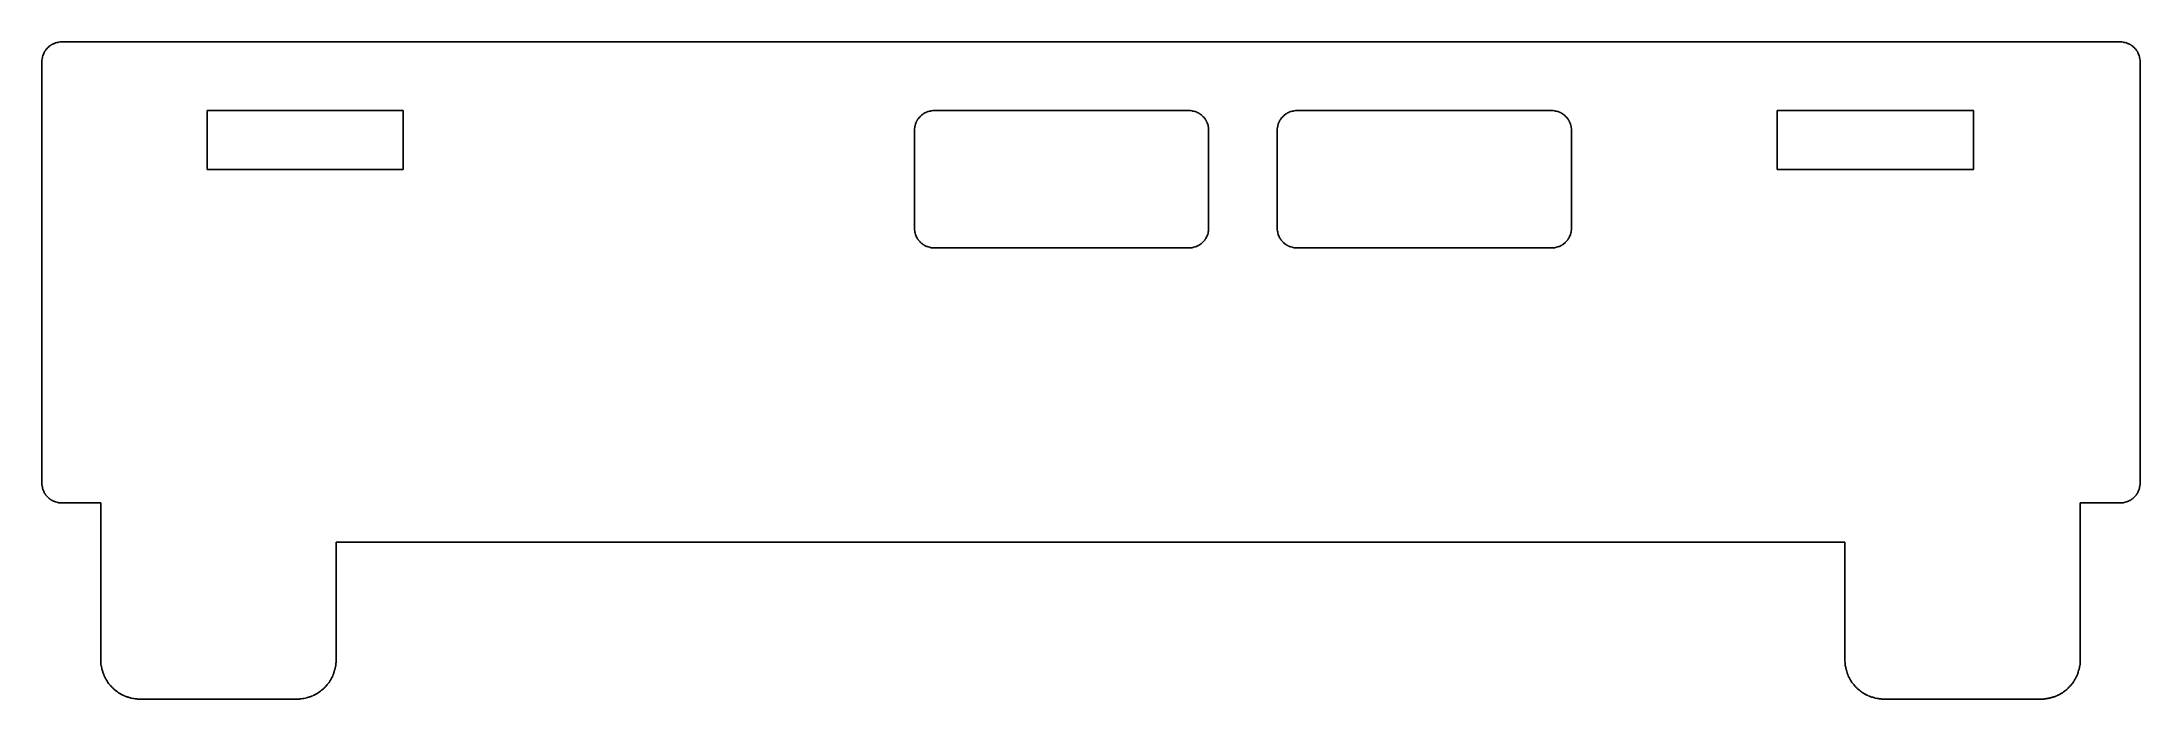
# Model space of a CAD drawing. Header units: metres. Extents: x -3 to 104, y 0 to 34.
import ezdxf

# ---------------------------------------------------------------- set-up
doc = ezdxf.new("R2010")
doc.units = ezdxf.units.M

msp = doc.modelspace()

# ---------------------------------------------------------------- linework, layer by layer
for p, q in [((-2.72, 33.19), (-2.75, 33.16)), ((-2.69, 33.22), (-2.72, 33.19)), ((-2.66, 33.25), (-2.69, 33.22)), ((-2.64, 33.27), (-2.66, 33.25)), ((-2.63, 33.28), (-2.64, 33.27)), ((-2.6, 33.3), (-2.63, 33.28)), ((-2.59, 33.31), (-2.6, 33.3)), ((-2.57, 33.32), (-2.59, 33.31)), ((-2.56, 33.33), (-2.57, 33.32)), ((-2.54, 33.34), (-2.56, 33.33)), ((-2.53, 33.35), (-2.54, 33.34)), ((-2.51, 33.36), (-2.53, 33.35)), ((-2.5, 33.37), (-2.51, 33.36)), ((-2.48, 33.38), (-2.5, 33.37)), ((-2.47, 33.38), (-2.48, 33.38)), ((-2.42, 33.41), (-2.47, 33.38)), ((-2.41, 33.41), (-2.42, 33.41)), ((-2.39, 33.42), (-2.41, 33.41)), ((-2.38, 33.43), (-2.39, 33.42)), ((-2.36, 33.43), (-2.38, 33.43)), ((-2.31, 33.45), (-2.36, 33.43)), ((-2.24, 33.47), (-2.31, 33.45)), ((-2.22, 33.47), (-2.24, 33.47)), ((-2.21, 33.48), (-2.22, 33.47)), ((-2.19, 33.48), (-2.21, 33.48)), ((-2.17, 33.48), (-2.19, 33.48)), ((-2.16, 33.49), (-2.17, 33.48)), ((-2.14, 33.49), (-2.16, 33.49)), ((-2.07, 33.5), (-2.14, 33.49)), ((-2.05, 33.5), (-2.07, 33.5)), ((-2.04, 33.5), (-2.05, 33.5)), ((-2.02, 33.5), (-2.04, 33.5)), ((103.02, 33.5), (-2.02, 33.5)), ((103.03, 33.5), (103.02, 33.5)), ((103.05, 33.5), (103.03, 33.5)), ((103.07, 33.5), (103.05, 33.5)), ((103.14, 33.49), (103.07, 33.5)), ((103.16, 33.49), (103.14, 33.49)), ((103.17, 33.48), (103.16, 33.49)), ((103.19, 33.48), (103.17, 33.48)), ((103.21, 33.48), (103.19, 33.48)), ((103.22, 33.47), (103.21, 33.48)), ((103.24, 33.47), (103.22, 33.47)), ((103.31, 33.45), (103.24, 33.47)), ((103.36, 33.43), (103.31, 33.45)), ((103.38, 33.43), (103.36, 33.43)), ((103.39, 33.42), (103.38, 33.43)), ((103.41, 33.41), (103.39, 33.42)), ((103.42, 33.41), (103.41, 33.41)), ((103.47, 33.38), (103.42, 33.41)), ((103.48, 33.38), (103.47, 33.38)), ((103.5, 33.37), (103.48, 33.38)), ((103.52, 33.36), (103.5, 33.37)), ((103.53, 33.35), (103.52, 33.36)), ((103.55, 33.34), (103.53, 33.35)), ((103.56, 33.33), (103.55, 33.34)), ((103.57, 33.32), (103.56, 33.33)), ((103.59, 33.31), (103.57, 33.32)), ((103.6, 33.3), (103.59, 33.31)), ((103.63, 33.28), (103.6, 33.3)), ((103.64, 33.27), (103.63, 33.28)), ((103.66, 33.25), (103.64, 33.27)), ((103.69, 33.22), (103.66, 33.25)), ((103.72, 33.19), (103.69, 33.22)), ((103.75, 33.16), (103.72, 33.19)), ((-2.99, 32.64), (-3, 32.57)), ((-3, 32.57), (-3, 32.55)), ((-3, 32.55), (-3, 32.54)), ((-3, 32.54), (-3, 32.52)), ((-3, 32.52), (-3, 10.98)), ((-2.98, 32.67), (-2.99, 32.66)), ((-2.99, 32.66), (-2.99, 32.64)), ((-2.97, 32.72), (-2.98, 32.71)), ((-2.98, 32.71), (-2.98, 32.69)), ((-2.98, 32.69), (-2.98, 32.67)), ((-2.95, 32.81), (-2.97, 32.74)), ((-2.97, 32.74), (-2.97, 32.72)), ((-2.93, 32.86), (-2.95, 32.81)), ((-2.92, 32.89), (-2.93, 32.88)), ((-2.93, 32.88), (-2.93, 32.86)), ((-2.91, 32.91), (-2.92, 32.89)), ((-2.88, 32.97), (-2.91, 32.92)), ((-2.91, 32.92), (-2.91, 32.91)), ((-2.87, 33), (-2.88, 32.98)), ((-2.88, 32.98), (-2.88, 32.97)), ((-2.86, 33.01), (-2.87, 33)), ((-2.85, 33.03), (-2.86, 33.01)), ((-2.84, 33.04), (-2.85, 33.03)), ((-2.83, 33.06), (-2.84, 33.04)), ((-2.82, 33.07), (-2.83, 33.06)), ((-2.81, 33.09), (-2.82, 33.07)), ((-2.8, 33.1), (-2.81, 33.09)), ((-2.78, 33.13), (-2.8, 33.1)), ((-2.77, 33.14), (-2.78, 33.13)), ((-2.75, 33.16), (-2.77, 33.14)), ((103.77, 33.14), (103.75, 33.16)), ((103.78, 33.13), (103.77, 33.14)), ((103.8, 33.1), (103.78, 33.13)), ((103.81, 33.09), (103.8, 33.1)), ((103.82, 33.07), (103.81, 33.09)), ((103.83, 33.06), (103.82, 33.07)), ((103.84, 33.04), (103.83, 33.06)), ((103.85, 33.03), (103.84, 33.04)), ((103.86, 33.01), (103.85, 33.03)), ((103.87, 33), (103.86, 33.01)), ((103.88, 32.98), (103.87, 33)), ((103.88, 32.97), (103.88, 32.98)), ((103.91, 32.92), (103.88, 32.97)), ((103.91, 32.91), (103.91, 32.92)), ((103.92, 32.89), (103.91, 32.91)), ((103.93, 32.88), (103.92, 32.89)), ((103.93, 32.86), (103.93, 32.88)), ((103.95, 32.81), (103.93, 32.86)), ((103.97, 32.74), (103.95, 32.81)), ((103.97, 32.72), (103.97, 32.74)), ((103.98, 32.71), (103.97, 32.72)), ((103.98, 32.69), (103.98, 32.71)), ((103.98, 32.67), (103.98, 32.69)), ((103.99, 32.66), (103.98, 32.67)), ((103.99, 32.64), (103.99, 32.66)), ((104, 32.57), (103.99, 32.64)), ((104, 32.55), (104, 32.57)), ((104, 32.54), (104, 32.55)), ((104, 32.52), (104, 32.54)), ((104, 10.98), (104, 32.52)), ((5.42, 27), (5.42, 30)), ((5.42, 30), (15.42, 30)), ((15.42, 30), (15.42, 27)), ((42.19, 29.95), (42.26, 29.97)), ((42.26, 29.97), (42.28, 29.97)), ((42.28, 29.97), (42.29, 29.98)), ((42.29, 29.98), (42.31, 29.98)), ((42.31, 29.98), (42.33, 29.98)), ((42.33, 29.98), (42.34, 29.99)), ((42.34, 29.99), (42.36, 29.99)), ((42.36, 29.99), (42.43, 30)), ((42.43, 30), (42.45, 30)), ((42.45, 30), (42.46, 30)), ((42.46, 30), (42.48, 30)), ((42.48, 30), (55.52, 30)), ((55.52, 30), (55.54, 30)), ((55.54, 30), (55.55, 30)), ((55.55, 30), (55.57, 30)), ((55.57, 30), (55.64, 29.99)), ((55.64, 29.99), (55.66, 29.99)), ((55.66, 29.99), (55.67, 29.98)), ((55.67, 29.98), (55.69, 29.98)), ((55.69, 29.98), (55.71, 29.98)), ((55.71, 29.98), (55.72, 29.97)), ((55.72, 29.97), (55.74, 29.97)), ((55.74, 29.97), (55.81, 29.95)), ((60.69, 29.95), (60.76, 29.97)), ((60.76, 29.97), (60.78, 29.97)), ((60.78, 29.97), (60.79, 29.98)), ((60.79, 29.98), (60.81, 29.98)), ((60.81, 29.98), (60.83, 29.98)), ((60.83, 29.98), (60.84, 29.99)), ((60.84, 29.99), (60.86, 29.99)), ((60.86, 29.99), (60.93, 30)), ((60.93, 30), (60.95, 30)), ((60.95, 30), (60.96, 30)), ((60.96, 30), (60.98, 30)), ((60.98, 30), (74.02, 30)), ((74.02, 30), (74.04, 30)), ((74.04, 30), (74.05, 30)), ((74.05, 30), (74.07, 30)), ((74.07, 30), (74.14, 29.99)), ((74.14, 29.99), (74.16, 29.99)), ((74.16, 29.99), (74.17, 29.98)), ((74.17, 29.98), (74.19, 29.98)), ((74.19, 29.98), (74.21, 29.98)), ((74.21, 29.98), (74.22, 29.97)), ((74.22, 29.97), (74.24, 29.97)), ((74.24, 29.97), (74.31, 29.95)), ((85.5, 27), (85.5, 30)), ((85.5, 30), (95.5, 30)), ((95.5, 30), (95.5, 27)), ((41.5, 29.07), (41.51, 29.14)), ((41.5, 29.05), (41.5, 29.07)), ((41.5, 29.04), (41.5, 29.05)), ((41.5, 29.02), (41.5, 29.04)), ((41.5, 23.98), (41.5, 29.02)), ((41.51, 29.16), (41.52, 29.17)), ((41.51, 29.14), (41.51, 29.16)), ((41.52, 29.21), (41.53, 29.22)), ((41.52, 29.19), (41.52, 29.21)), ((41.52, 29.17), (41.52, 29.19)), ((41.53, 29.24), (41.55, 29.31)), ((41.53, 29.22), (41.53, 29.24)), ((41.55, 29.31), (41.57, 29.36)), ((41.57, 29.38), (41.58, 29.39)), ((41.57, 29.36), (41.57, 29.38)), ((41.58, 29.39), (41.59, 29.41)), ((41.59, 29.42), (41.62, 29.47)), ((41.59, 29.41), (41.59, 29.42)), ((41.62, 29.48), (41.63, 29.5)), ((41.62, 29.47), (41.62, 29.48)), ((41.63, 29.5), (41.64, 29.51)), ((41.64, 29.51), (41.65, 29.53)), ((41.65, 29.53), (41.66, 29.54)), ((41.66, 29.54), (41.67, 29.56)), ((41.67, 29.56), (41.68, 29.57)), ((41.68, 29.57), (41.69, 29.59)), ((41.69, 29.59), (41.7, 29.6)), ((41.7, 29.6), (41.72, 29.63)), ((41.72, 29.63), (41.73, 29.64)), ((41.73, 29.64), (41.75, 29.66)), ((41.75, 29.66), (41.78, 29.69)), ((41.78, 29.69), (41.81, 29.72)), ((41.81, 29.72), (41.84, 29.75)), ((41.84, 29.75), (41.86, 29.77)), ((41.86, 29.77), (41.87, 29.78)), ((41.87, 29.78), (41.9, 29.8)), ((41.9, 29.8), (41.91, 29.81)), ((41.91, 29.81), (41.93, 29.82)), ((41.93, 29.82), (41.94, 29.83)), ((41.94, 29.83), (41.96, 29.84)), ((41.96, 29.84), (41.97, 29.85)), ((41.97, 29.85), (41.99, 29.86)), ((41.99, 29.86), (42, 29.87)), ((42, 29.87), (42.02, 29.88)), ((42.02, 29.88), (42.03, 29.88)), ((42.03, 29.88), (42.08, 29.91)), ((42.08, 29.91), (42.09, 29.91)), ((42.09, 29.91), (42.11, 29.92)), ((42.11, 29.92), (42.12, 29.93)), ((42.12, 29.93), (42.14, 29.93)), ((42.14, 29.93), (42.19, 29.95)), ((55.81, 29.95), (55.86, 29.93)), ((55.86, 29.93), (55.88, 29.93)), ((55.88, 29.93), (55.89, 29.92)), ((55.89, 29.92), (55.91, 29.91)), ((55.91, 29.91), (55.92, 29.91)), ((55.92, 29.91), (55.97, 29.88)), ((55.97, 29.88), (55.98, 29.88)), ((55.98, 29.88), (56, 29.87)), ((56, 29.87), (56.01, 29.86)), ((56.01, 29.86), (56.03, 29.85)), ((56.03, 29.85), (56.04, 29.84)), ((56.04, 29.84), (56.06, 29.83)), ((56.06, 29.83), (56.07, 29.82)), ((56.07, 29.82), (56.09, 29.81)), ((56.09, 29.81), (56.1, 29.8)), ((56.1, 29.8), (56.13, 29.78)), ((56.13, 29.78), (56.14, 29.77)), ((56.14, 29.77), (56.16, 29.75)), ((56.16, 29.75), (56.19, 29.72)), ((56.19, 29.72), (56.22, 29.69)), ((56.22, 29.69), (56.25, 29.66)), ((56.25, 29.66), (56.27, 29.64)), ((56.27, 29.64), (56.28, 29.63)), ((56.28, 29.63), (56.3, 29.6)), ((56.3, 29.6), (56.31, 29.59)), ((56.31, 29.59), (56.32, 29.57)), ((56.32, 29.57), (56.33, 29.56)), ((56.33, 29.56), (56.34, 29.54)), ((56.34, 29.54), (56.35, 29.53)), ((56.35, 29.53), (56.36, 29.51)), ((56.36, 29.51), (56.37, 29.5)), ((56.37, 29.5), (56.38, 29.48)), ((56.38, 29.48), (56.38, 29.47)), ((56.38, 29.47), (56.41, 29.42)), ((56.41, 29.42), (56.41, 29.41)), ((56.41, 29.41), (56.42, 29.39)), ((56.42, 29.39), (56.43, 29.38)), ((56.43, 29.38), (56.43, 29.36)), ((56.43, 29.36), (56.45, 29.31)), ((56.45, 29.31), (56.47, 29.24)), ((56.47, 29.24), (56.47, 29.22)), ((56.47, 29.22), (56.48, 29.21)), ((56.48, 29.21), (56.48, 29.19)), ((56.48, 29.19), (56.48, 29.17)), ((56.48, 29.17), (56.49, 29.16)), ((56.49, 29.16), (56.49, 29.14)), ((56.49, 29.14), (56.5, 29.07)), ((56.5, 29.07), (56.5, 29.05)), ((56.5, 29.05), (56.5, 29.04)), ((56.5, 29.04), (56.5, 29.02)), ((56.5, 29.02), (56.5, 23.98)), ((60, 29.07), (60.01, 29.14)), ((60, 29.05), (60, 29.07)), ((60, 29.04), (60, 29.05)), ((60, 29.02), (60, 29.04)), ((60, 23.98), (60, 29.02)), ((60.01, 29.16), (60.02, 29.17)), ((60.01, 29.14), (60.01, 29.16)), ((60.02, 29.21), (60.03, 29.22)), ((60.02, 29.19), (60.02, 29.21)), ((60.02, 29.17), (60.02, 29.19)), ((60.03, 29.24), (60.05, 29.31)), ((60.03, 29.22), (60.03, 29.24)), ((60.05, 29.31), (60.07, 29.36)), ((60.07, 29.38), (60.08, 29.39)), ((60.07, 29.36), (60.07, 29.38)), ((60.08, 29.39), (60.09, 29.41)), ((60.09, 29.42), (60.12, 29.47)), ((60.09, 29.41), (60.09, 29.42)), ((60.12, 29.48), (60.13, 29.5)), ((60.12, 29.47), (60.12, 29.48)), ((60.13, 29.5), (60.14, 29.51)), ((60.14, 29.51), (60.15, 29.53)), ((60.15, 29.53), (60.16, 29.54)), ((60.16, 29.54), (60.17, 29.56)), ((60.17, 29.56), (60.18, 29.57)), ((60.18, 29.57), (60.19, 29.59)), ((60.19, 29.59), (60.2, 29.6)), ((60.2, 29.6), (60.22, 29.63)), ((60.22, 29.63), (60.23, 29.64)), ((60.23, 29.64), (60.25, 29.66)), ((60.25, 29.66), (60.28, 29.69)), ((60.28, 29.69), (60.31, 29.72)), ((60.31, 29.72), (60.34, 29.75)), ((60.34, 29.75), (60.36, 29.77)), ((60.36, 29.77), (60.37, 29.78)), ((60.37, 29.78), (60.4, 29.8)), ((60.4, 29.8), (60.41, 29.81)), ((60.41, 29.81), (60.43, 29.82)), ((60.43, 29.82), (60.44, 29.83)), ((60.44, 29.83), (60.46, 29.84)), ((60.46, 29.84), (60.47, 29.85)), ((60.47, 29.85), (60.49, 29.86)), ((60.49, 29.86), (60.5, 29.87)), ((60.5, 29.87), (60.52, 29.88)), ((60.52, 29.88), (60.53, 29.88)), ((60.53, 29.88), (60.58, 29.91)), ((60.58, 29.91), (60.59, 29.91)), ((60.59, 29.91), (60.61, 29.92)), ((60.61, 29.92), (60.62, 29.93)), ((60.62, 29.93), (60.64, 29.93)), ((60.64, 29.93), (60.69, 29.95)), ((74.31, 29.95), (74.36, 29.93)), ((74.36, 29.93), (74.38, 29.93)), ((74.38, 29.93), (74.39, 29.92)), ((74.39, 29.92), (74.41, 29.91)), ((74.41, 29.91), (74.42, 29.91)), ((74.42, 29.91), (74.47, 29.88)), ((74.47, 29.88), (74.48, 29.88)), ((74.48, 29.88), (74.5, 29.87)), ((74.5, 29.87), (74.51, 29.86)), ((74.51, 29.86), (74.53, 29.85)), ((74.53, 29.85), (74.54, 29.84)), ((74.54, 29.84), (74.56, 29.83)), ((74.56, 29.83), (74.57, 29.82)), ((74.57, 29.82), (74.59, 29.81)), ((74.59, 29.81), (74.6, 29.8)), ((74.6, 29.8), (74.63, 29.78)), ((74.63, 29.78), (74.64, 29.77)), ((74.64, 29.77), (74.66, 29.75)), ((74.66, 29.75), (74.69, 29.72)), ((74.69, 29.72), (74.72, 29.69)), ((74.72, 29.69), (74.75, 29.66)), ((74.75, 29.66), (74.77, 29.64)), ((74.77, 29.64), (74.78, 29.63)), ((74.78, 29.63), (74.8, 29.6)), ((74.8, 29.6), (74.81, 29.59)), ((74.81, 29.59), (74.82, 29.57)), ((74.82, 29.57), (74.83, 29.56)), ((74.83, 29.56), (74.84, 29.54)), ((74.84, 29.54), (74.85, 29.53)), ((74.85, 29.53), (74.86, 29.51)), ((74.86, 29.51), (74.87, 29.5)), ((74.87, 29.5), (74.88, 29.48)), ((74.88, 29.48), (74.88, 29.47)), ((74.88, 29.47), (74.91, 29.42)), ((74.91, 29.42), (74.91, 29.41)), ((74.91, 29.41), (74.92, 29.39)), ((74.92, 29.39), (74.93, 29.38)), ((74.93, 29.38), (74.93, 29.36)), ((74.93, 29.36), (74.95, 29.31)), ((74.95, 29.31), (74.97, 29.24)), ((74.97, 29.24), (74.97, 29.22)), ((74.97, 29.22), (74.98, 29.21)), ((74.98, 29.21), (74.98, 29.19)), ((74.98, 29.19), (74.98, 29.17)), ((74.98, 29.17), (74.99, 29.16)), ((74.99, 29.16), (74.99, 29.14)), ((74.99, 29.14), (75, 29.07)), ((75, 29.07), (75, 29.05)), ((75, 29.05), (75, 29.04)), ((75, 29.04), (75, 29.02)), ((75, 29.02), (75, 23.98)), ((15.42, 27), (5.42, 27)), ((95.5, 27), (85.5, 27)), ((41.5, 23.96), (41.5, 23.98)), ((41.5, 23.95), (41.5, 23.96)), ((41.5, 23.93), (41.5, 23.95)), ((41.51, 23.86), (41.5, 23.93)), ((41.51, 23.84), (41.51, 23.86)), ((41.52, 23.83), (41.51, 23.84)), ((41.52, 23.81), (41.52, 23.83)), ((41.52, 23.79), (41.52, 23.81)), ((41.53, 23.78), (41.52, 23.79)), ((41.53, 23.76), (41.53, 23.78)), ((41.55, 23.69), (41.53, 23.76)), ((41.57, 23.64), (41.55, 23.69)), ((41.57, 23.62), (41.57, 23.64)), ((41.58, 23.61), (41.57, 23.62)), ((41.59, 23.59), (41.58, 23.61)), ((41.59, 23.58), (41.59, 23.59)), ((41.62, 23.53), (41.59, 23.58)), ((56.41, 23.58), (56.38, 23.53)), ((56.42, 23.61), (56.41, 23.59)), ((56.41, 23.59), (56.41, 23.58)), ((56.43, 23.62), (56.42, 23.61)), ((56.45, 23.69), (56.43, 23.64)), ((56.43, 23.64), (56.43, 23.62)), ((56.47, 23.76), (56.45, 23.69)), ((56.48, 23.79), (56.47, 23.78)), ((56.47, 23.78), (56.47, 23.76)), ((56.49, 23.84), (56.48, 23.83)), ((56.48, 23.83), (56.48, 23.81)), ((56.48, 23.81), (56.48, 23.79)), ((56.5, 23.93), (56.49, 23.86)), ((56.49, 23.86), (56.49, 23.84)), ((56.5, 23.98), (56.5, 23.96)), ((56.5, 23.96), (56.5, 23.95)), ((56.5, 23.95), (56.5, 23.93)), ((60, 23.96), (60, 23.98)), ((60, 23.95), (60, 23.96)), ((60, 23.93), (60, 23.95)), ((60.01, 23.86), (60, 23.93)), ((60.01, 23.84), (60.01, 23.86)), ((60.02, 23.83), (60.01, 23.84)), ((60.02, 23.81), (60.02, 23.83)), ((60.02, 23.79), (60.02, 23.81)), ((60.03, 23.78), (60.02, 23.79)), ((60.03, 23.76), (60.03, 23.78)), ((60.05, 23.69), (60.03, 23.76)), ((60.07, 23.64), (60.05, 23.69)), ((60.07, 23.62), (60.07, 23.64)), ((60.08, 23.61), (60.07, 23.62)), ((60.09, 23.59), (60.08, 23.61)), ((60.09, 23.58), (60.09, 23.59)), ((60.12, 23.53), (60.09, 23.58)), ((74.91, 23.58), (74.88, 23.53)), ((74.92, 23.61), (74.91, 23.59)), ((74.91, 23.59), (74.91, 23.58)), ((74.93, 23.62), (74.92, 23.61)), ((74.95, 23.69), (74.93, 23.64)), ((74.93, 23.64), (74.93, 23.62)), ((74.97, 23.76), (74.95, 23.69)), ((74.98, 23.79), (74.97, 23.78)), ((74.97, 23.78), (74.97, 23.76)), ((74.99, 23.84), (74.98, 23.83)), ((74.98, 23.83), (74.98, 23.81)), ((74.98, 23.81), (74.98, 23.79)), ((75, 23.93), (74.99, 23.86)), ((74.99, 23.86), (74.99, 23.84)), ((75, 23.98), (75, 23.96)), ((75, 23.96), (75, 23.95)), ((75, 23.95), (75, 23.93)), ((41.62, 23.52), (41.62, 23.53)), ((41.63, 23.5), (41.62, 23.52)), ((41.64, 23.49), (41.63, 23.5)), ((41.65, 23.47), (41.64, 23.49)), ((41.66, 23.46), (41.65, 23.47)), ((41.67, 23.44), (41.66, 23.46)), ((41.68, 23.43), (41.67, 23.44)), ((41.69, 23.41), (41.68, 23.43)), ((41.7, 23.4), (41.69, 23.41)), ((41.72, 23.37), (41.7, 23.4)), ((41.73, 23.36), (41.72, 23.37)), ((41.75, 23.34), (41.73, 23.36)), ((41.78, 23.31), (41.75, 23.34)), ((41.81, 23.28), (41.78, 23.31)), ((41.84, 23.25), (41.81, 23.28)), ((41.86, 23.23), (41.84, 23.25)), ((41.87, 23.22), (41.86, 23.23)), ((41.9, 23.2), (41.87, 23.22)), ((41.91, 23.19), (41.9, 23.2)), ((41.93, 23.18), (41.91, 23.19)), ((41.94, 23.17), (41.93, 23.18)), ((41.96, 23.16), (41.94, 23.17)), ((41.97, 23.15), (41.96, 23.16)), ((41.99, 23.14), (41.97, 23.15)), ((42, 23.13), (41.99, 23.14)), ((42.02, 23.12), (42, 23.13)), ((42.03, 23.12), (42.02, 23.12)), ((42.08, 23.09), (42.03, 23.12)), ((42.09, 23.09), (42.08, 23.09)), ((42.11, 23.08), (42.09, 23.09)), ((42.12, 23.07), (42.11, 23.08)), ((42.14, 23.07), (42.12, 23.07)), ((42.19, 23.05), (42.14, 23.07)), ((42.26, 23.03), (42.19, 23.05)), ((42.28, 23.03), (42.26, 23.03)), ((42.29, 23.02), (42.28, 23.03)), ((42.31, 23.02), (42.29, 23.02)), ((42.33, 23.02), (42.31, 23.02)), ((42.34, 23.01), (42.33, 23.02)), ((42.36, 23.01), (42.34, 23.01)), ((42.43, 23), (42.36, 23.01)), ((42.45, 23), (42.43, 23)), ((42.46, 23), (42.45, 23)), ((42.48, 23), (42.46, 23)), ((55.52, 23), (42.48, 23)), ((55.54, 23), (55.52, 23)), ((55.55, 23), (55.54, 23)), ((55.57, 23), (55.55, 23)), ((55.64, 23.01), (55.57, 23)), ((55.66, 23.01), (55.64, 23.01)), ((55.67, 23.02), (55.66, 23.01)), ((55.69, 23.02), (55.67, 23.02)), ((55.71, 23.02), (55.69, 23.02)), ((55.72, 23.03), (55.71, 23.02)), ((55.74, 23.03), (55.72, 23.03)), ((55.81, 23.05), (55.74, 23.03)), ((55.86, 23.07), (55.81, 23.05)), ((55.88, 23.07), (55.86, 23.07)), ((55.89, 23.08), (55.88, 23.07)), ((55.91, 23.09), (55.89, 23.08)), ((55.92, 23.09), (55.91, 23.09)), ((55.97, 23.12), (55.92, 23.09)), ((55.98, 23.12), (55.97, 23.12)), ((56, 23.13), (55.98, 23.12)), ((56.01, 23.14), (56, 23.13)), ((56.03, 23.15), (56.01, 23.14)), ((56.04, 23.16), (56.03, 23.15)), ((56.06, 23.17), (56.04, 23.16)), ((56.07, 23.18), (56.06, 23.17)), ((56.09, 23.19), (56.07, 23.18)), ((56.1, 23.2), (56.09, 23.19)), ((56.13, 23.22), (56.1, 23.2)), ((56.14, 23.23), (56.13, 23.22)), ((56.16, 23.25), (56.14, 23.23)), ((56.19, 23.28), (56.16, 23.25)), ((56.22, 23.31), (56.19, 23.28)), ((56.25, 23.34), (56.22, 23.31)), ((56.27, 23.36), (56.25, 23.34)), ((56.28, 23.37), (56.27, 23.36)), ((56.3, 23.4), (56.28, 23.37)), ((56.31, 23.41), (56.3, 23.4)), ((56.32, 23.43), (56.31, 23.41)), ((56.33, 23.44), (56.32, 23.43)), ((56.34, 23.46), (56.33, 23.44)), ((56.35, 23.47), (56.34, 23.46)), ((56.36, 23.49), (56.35, 23.47)), ((56.37, 23.5), (56.36, 23.49)), ((56.38, 23.52), (56.37, 23.5)), ((56.38, 23.53), (56.38, 23.52)), ((60.12, 23.52), (60.12, 23.53)), ((60.13, 23.5), (60.12, 23.52)), ((60.14, 23.49), (60.13, 23.5)), ((60.15, 23.47), (60.14, 23.49)), ((60.16, 23.46), (60.15, 23.47)), ((60.17, 23.44), (60.16, 23.46)), ((60.18, 23.43), (60.17, 23.44)), ((60.19, 23.41), (60.18, 23.43)), ((60.2, 23.4), (60.19, 23.41)), ((60.22, 23.37), (60.2, 23.4)), ((60.23, 23.36), (60.22, 23.37)), ((60.25, 23.34), (60.23, 23.36)), ((60.28, 23.31), (60.25, 23.34)), ((60.31, 23.28), (60.28, 23.31)), ((60.34, 23.25), (60.31, 23.28)), ((60.36, 23.23), (60.34, 23.25)), ((60.37, 23.22), (60.36, 23.23)), ((60.4, 23.2), (60.37, 23.22)), ((60.41, 23.19), (60.4, 23.2)), ((60.43, 23.18), (60.41, 23.19)), ((60.44, 23.17), (60.43, 23.18)), ((60.46, 23.16), (60.44, 23.17)), ((60.47, 23.15), (60.46, 23.16)), ((60.49, 23.14), (60.47, 23.15)), ((60.5, 23.13), (60.49, 23.14)), ((60.52, 23.12), (60.5, 23.13)), ((60.53, 23.12), (60.52, 23.12)), ((60.58, 23.09), (60.53, 23.12)), ((60.59, 23.09), (60.58, 23.09)), ((60.61, 23.08), (60.59, 23.09)), ((60.62, 23.07), (60.61, 23.08)), ((60.64, 23.07), (60.62, 23.07)), ((60.69, 23.05), (60.64, 23.07)), ((60.76, 23.03), (60.69, 23.05)), ((60.78, 23.03), (60.76, 23.03)), ((60.79, 23.02), (60.78, 23.03)), ((60.81, 23.02), (60.79, 23.02)), ((60.83, 23.02), (60.81, 23.02)), ((60.84, 23.01), (60.83, 23.02)), ((60.86, 23.01), (60.84, 23.01)), ((60.93, 23), (60.86, 23.01)), ((60.95, 23), (60.93, 23)), ((60.96, 23), (60.95, 23)), ((60.98, 23), (60.96, 23)), ((74.02, 23), (60.98, 23)), ((74.04, 23), (74.02, 23)), ((74.05, 23), (74.04, 23)), ((74.07, 23), (74.05, 23)), ((74.14, 23.01), (74.07, 23)), ((74.16, 23.01), (74.14, 23.01)), ((74.17, 23.02), (74.16, 23.01)), ((74.19, 23.02), (74.17, 23.02)), ((74.21, 23.02), (74.19, 23.02)), ((74.22, 23.03), (74.21, 23.02)), ((74.24, 23.03), (74.22, 23.03)), ((74.31, 23.05), (74.24, 23.03)), ((74.36, 23.07), (74.31, 23.05)), ((74.38, 23.07), (74.36, 23.07)), ((74.39, 23.08), (74.38, 23.07)), ((74.41, 23.09), (74.39, 23.08)), ((74.42, 23.09), (74.41, 23.09)), ((74.47, 23.12), (74.42, 23.09)), ((74.48, 23.12), (74.47, 23.12)), ((74.5, 23.13), (74.48, 23.12)), ((74.51, 23.14), (74.5, 23.13)), ((74.53, 23.15), (74.51, 23.14)), ((74.54, 23.16), (74.53, 23.15)), ((74.56, 23.17), (74.54, 23.16)), ((74.57, 23.18), (74.56, 23.17)), ((74.59, 23.19), (74.57, 23.18)), ((74.6, 23.2), (74.59, 23.19)), ((74.63, 23.22), (74.6, 23.2)), ((74.64, 23.23), (74.63, 23.22)), ((74.66, 23.25), (74.64, 23.23)), ((74.69, 23.28), (74.66, 23.25)), ((74.72, 23.31), (74.69, 23.28)), ((74.75, 23.34), (74.72, 23.31)), ((74.77, 23.36), (74.75, 23.34)), ((74.78, 23.37), (74.77, 23.36)), ((74.8, 23.4), (74.78, 23.37)), ((74.81, 23.41), (74.8, 23.4)), ((74.82, 23.43), (74.81, 23.41)), ((74.83, 23.44), (74.82, 23.43)), ((74.84, 23.46), (74.83, 23.44)), ((74.85, 23.47), (74.84, 23.46)), ((74.86, 23.49), (74.85, 23.47)), ((74.87, 23.5), (74.86, 23.49)), ((74.88, 23.52), (74.87, 23.5)), ((74.88, 23.53), (74.88, 23.52)), ((-3, 10.98), (-3, 10.96)), ((-3, 10.96), (-3, 10.95)), ((-3, 10.95), (-3, 10.93)), ((-3, 10.93), (-2.99, 10.86)), ((-2.99, 10.86), (-2.99, 10.84)), ((-2.99, 10.84), (-2.98, 10.83)), ((-2.98, 10.83), (-2.98, 10.81)), ((-2.98, 10.81), (-2.98, 10.79)), ((-2.98, 10.79), (-2.97, 10.78)), ((-2.97, 10.78), (-2.97, 10.76)), ((-2.97, 10.76), (-2.95, 10.69)), ((103.95, 10.69), (103.97, 10.76)), ((103.97, 10.78), (103.98, 10.79)), ((103.97, 10.76), (103.97, 10.78)), ((103.98, 10.83), (103.99, 10.84)), ((103.98, 10.81), (103.98, 10.83)), ((103.98, 10.79), (103.98, 10.81)), ((103.99, 10.86), (104, 10.93)), ((103.99, 10.84), (103.99, 10.86)), ((104, 10.96), (104, 10.98)), ((104, 10.95), (104, 10.96)), ((104, 10.93), (104, 10.95)), ((-2.95, 10.69), (-2.93, 10.64)), ((-2.93, 10.64), (-2.93, 10.62)), ((-2.93, 10.62), (-2.92, 10.61)), ((-2.92, 10.61), (-2.91, 10.59)), ((-2.91, 10.59), (-2.91, 10.58)), ((-2.91, 10.58), (-2.88, 10.53)), ((-2.88, 10.53), (-2.88, 10.52)), ((-2.88, 10.52), (-2.87, 10.5)), ((-2.87, 10.5), (-2.86, 10.49)), ((-2.86, 10.49), (-2.85, 10.47)), ((-2.85, 10.47), (-2.84, 10.46)), ((-2.84, 10.46), (-2.83, 10.44)), ((-2.83, 10.44), (-2.82, 10.43)), ((-2.82, 10.43), (-2.81, 10.41)), ((-2.81, 10.41), (-2.8, 10.4)), ((-2.8, 10.4), (-2.78, 10.37)), ((-2.78, 10.37), (-2.77, 10.36)), ((-2.77, 10.36), (-2.75, 10.34)), ((-2.75, 10.34), (-2.72, 10.31)), ((-2.72, 10.31), (-2.69, 10.28)), ((-2.69, 10.28), (-2.66, 10.25)), ((-2.66, 10.25), (-2.64, 10.23)), ((-2.64, 10.23), (-2.63, 10.22)), ((-2.63, 10.22), (-2.6, 10.2)), ((-2.6, 10.2), (-2.59, 10.19)), ((-2.59, 10.19), (-2.57, 10.18)), ((-2.57, 10.18), (-2.56, 10.17)), ((-2.56, 10.17), (-2.54, 10.16)), ((-2.54, 10.16), (-2.53, 10.15)), ((-2.53, 10.15), (-2.51, 10.14)), ((-2.51, 10.14), (-2.5, 10.13)), ((-2.5, 10.13), (-2.48, 10.12)), ((-2.48, 10.12), (-2.47, 10.12)), ((-2.47, 10.12), (-2.42, 10.09)), ((-2.42, 10.09), (-2.41, 10.09)), ((-2.41, 10.09), (-2.39, 10.08)), ((-2.39, 10.08), (-2.38, 10.07)), ((-2.38, 10.07), (-2.36, 10.07)), ((-2.36, 10.07), (-2.31, 10.05)), ((-2.31, 10.05), (-2.24, 10.03)), ((-2.24, 10.03), (-2.22, 10.03)), ((-2.22, 10.03), (-2.21, 10.02)), ((-2.21, 10.02), (-2.19, 10.02)), ((-2.19, 10.02), (-2.17, 10.02)), ((-2.17, 10.02), (-2.16, 10.01)), ((-2.16, 10.01), (-2.14, 10.01)), ((-2.14, 10.01), (-2.07, 10)), ((-2.07, 10), (-2.05, 10)), ((-2.05, 10), (-2.04, 10)), ((-2.04, 10), (-2.02, 10)), ((-2.02, 10), (0, 10)), ((0, 10), (0, 1.96)), ((100.95, 2), (100.95, 10)), ((100.95, 10), (103.02, 10)), ((103.02, 10), (103.03, 10)), ((103.03, 10), (103.05, 10)), ((103.05, 10), (103.07, 10)), ((103.07, 10), (103.14, 10.01)), ((103.14, 10.01), (103.16, 10.01)), ((103.16, 10.01), (103.17, 10.02)), ((103.17, 10.02), (103.19, 10.02)), ((103.19, 10.02), (103.21, 10.02)), ((103.21, 10.02), (103.22, 10.03)), ((103.22, 10.03), (103.24, 10.03)), ((103.24, 10.03), (103.31, 10.05)), ((103.31, 10.05), (103.36, 10.07)), ((103.36, 10.07), (103.38, 10.07)), ((103.38, 10.07), (103.39, 10.08)), ((103.39, 10.08), (103.41, 10.09)), ((103.41, 10.09), (103.42, 10.09)), ((103.42, 10.09), (103.47, 10.12)), ((103.47, 10.12), (103.48, 10.12)), ((103.48, 10.12), (103.5, 10.13)), ((103.5, 10.13), (103.52, 10.14)), ((103.52, 10.14), (103.53, 10.15)), ((103.53, 10.15), (103.55, 10.16)), ((103.55, 10.16), (103.56, 10.17)), ((103.56, 10.17), (103.57, 10.18)), ((103.57, 10.18), (103.59, 10.19)), ((103.59, 10.19), (103.6, 10.2)), ((103.6, 10.2), (103.63, 10.22)), ((103.63, 10.22), (103.64, 10.23)), ((103.64, 10.23), (103.66, 10.25)), ((103.66, 10.25), (103.69, 10.28)), ((103.69, 10.28), (103.72, 10.31)), ((103.72, 10.31), (103.75, 10.34)), ((103.75, 10.34), (103.77, 10.36)), ((103.77, 10.36), (103.78, 10.37)), ((103.78, 10.37), (103.8, 10.4)), ((103.8, 10.4), (103.81, 10.41)), ((103.81, 10.41), (103.82, 10.43)), ((103.82, 10.43), (103.83, 10.44)), ((103.83, 10.44), (103.84, 10.46)), ((103.84, 10.46), (103.85, 10.47)), ((103.85, 10.47), (103.86, 10.49)), ((103.86, 10.49), (103.87, 10.5)), ((103.87, 10.5), (103.88, 10.52)), ((103.88, 10.53), (103.91, 10.58)), ((103.88, 10.52), (103.88, 10.53)), ((103.91, 10.59), (103.92, 10.61)), ((103.91, 10.58), (103.91, 10.59)), ((103.92, 10.61), (103.93, 10.62)), ((103.93, 10.64), (103.95, 10.69)), ((103.93, 10.62), (103.93, 10.64)), ((12, 1.96), (12, 8)), ((12, 8), (88.95, 8)), ((88.95, 8), (88.95, 1.96)), ((0, 1.96), (0, 1.93)), ((0, 1.93), (0, 1.86)), ((0, 1.86), (0.01, 1.83)), ((0.01, 1.83), (0.01, 1.79)), ((0.01, 1.79), (0.01, 1.76)), ((0.01, 1.76), (0.02, 1.69)), ((0.02, 1.69), (0.03, 1.65)), ((0.03, 1.65), (0.05, 1.55)), ((0.05, 1.55), (0.06, 1.52)), ((0.06, 1.52), (0.08, 1.45)), ((0.08, 1.45), (0.09, 1.42)), ((0.09, 1.42), (0.1, 1.38)), ((0.1, 1.38), (0.11, 1.35)), ((0.11, 1.35), (0.12, 1.32)), ((0.12, 1.32), (0.13, 1.28)), ((0.13, 1.28), (0.15, 1.25)), ((0.15, 1.25), (0.17, 1.19)), ((0.17, 1.19), (0.19, 1.15)), ((0.19, 1.15), (0.2, 1.12)), ((0.2, 1.12), (0.22, 1.09)), ((0.22, 1.09), (0.23, 1.06)), ((11.77, 1.06), (11.78, 1.09)), ((11.78, 1.09), (11.8, 1.12)), ((11.8, 1.12), (11.81, 1.15)), ((11.81, 1.15), (11.83, 1.19)), ((11.83, 1.19), (11.85, 1.25)), ((11.85, 1.25), (11.87, 1.28)), ((11.87, 1.28), (11.88, 1.32)), ((11.88, 1.32), (11.89, 1.35)), ((11.89, 1.35), (11.9, 1.38)), ((11.9, 1.38), (11.91, 1.42)), ((11.91, 1.42), (11.92, 1.45)), ((11.92, 1.45), (11.94, 1.52)), ((11.94, 1.52), (11.95, 1.55)), ((11.95, 1.55), (11.97, 1.65)), ((11.97, 1.65), (11.98, 1.69)), ((11.98, 1.69), (11.99, 1.76)), ((11.99, 1.83), (12, 1.86)), ((11.99, 1.79), (11.99, 1.83)), ((11.99, 1.76), (11.99, 1.79)), ((12, 1.93), (12, 1.96)), ((12, 1.86), (12, 1.93)), ((88.95, 1.96), (88.95, 1.93)), ((88.95, 1.93), (88.96, 1.86)), ((88.96, 1.86), (88.96, 1.83)), ((88.96, 1.83), (88.96, 1.79)), ((88.96, 1.79), (88.96, 1.76)), ((88.96, 1.76), (88.97, 1.69)), ((88.97, 1.69), (88.98, 1.65)), ((88.98, 1.65), (88.99, 1.62)), ((88.99, 1.62), (88.99, 1.58)), ((88.99, 1.58), (89, 1.55)), ((89, 1.55), (89.01, 1.52)), ((89.01, 1.52), (89.03, 1.45)), ((89.03, 1.45), (89.04, 1.42)), ((89.04, 1.42), (89.06, 1.35)), ((89.06, 1.35), (89.07, 1.32)), ((89.07, 1.32), (89.08, 1.28)), ((89.08, 1.28), (89.1, 1.25)), ((89.1, 1.25), (89.12, 1.19)), ((89.12, 1.19), (89.14, 1.15)), ((89.14, 1.15), (89.15, 1.12)), ((89.15, 1.12), (89.17, 1.09)), ((89.17, 1.09), (89.18, 1.06)), ((100.72, 1.06), (100.73, 1.09)), ((100.73, 1.09), (100.75, 1.12)), ((100.75, 1.12), (100.76, 1.15)), ((100.76, 1.15), (100.78, 1.19)), ((100.78, 1.19), (100.81, 1.25)), ((100.81, 1.25), (100.82, 1.28)), ((100.82, 1.28), (100.83, 1.32)), ((100.83, 1.32), (100.84, 1.35)), ((100.84, 1.35), (100.85, 1.38)), ((100.85, 1.38), (100.87, 1.45)), ((100.87, 1.45), (100.88, 1.48)), ((100.88, 1.48), (100.89, 1.52)), ((100.89, 1.52), (100.9, 1.55)), ((100.9, 1.55), (100.91, 1.58)), ((100.91, 1.58), (100.92, 1.65)), ((100.92, 1.65), (100.93, 1.69)), ((100.93, 1.69), (100.94, 1.76)), ((100.94, 1.86), (100.95, 1.93)), ((100.94, 1.83), (100.94, 1.86)), ((100.94, 1.79), (100.94, 1.83)), ((100.94, 1.76), (100.94, 1.79)), ((100.95, 1.96), (100.95, 2)), ((100.95, 1.93), (100.95, 1.96)), ((0.23, 1.06), (0.25, 1.03)), ((0.25, 1.03), (0.27, 1)), ((0.27, 1), (0.29, 0.97)), ((0.29, 0.97), (0.3, 0.94)), ((0.3, 0.94), (0.32, 0.91)), ((0.32, 0.91), (0.36, 0.85)), ((0.36, 0.85), (0.4, 0.8)), ((0.4, 0.8), (0.45, 0.74)), ((0.45, 0.74), (0.47, 0.71)), ((0.47, 0.71), (0.49, 0.69)), ((0.49, 0.69), (0.51, 0.66)), ((0.51, 0.66), (0.54, 0.64)), ((0.54, 0.64), (0.56, 0.61)), ((0.56, 0.61), (0.61, 0.56)), ((0.61, 0.56), (0.64, 0.54)), ((0.64, 0.54), (0.66, 0.51)), ((0.66, 0.51), (0.69, 0.49)), ((0.69, 0.49), (0.71, 0.47)), ((0.71, 0.47), (0.74, 0.45)), ((0.74, 0.45), (0.8, 0.4)), ((0.8, 0.4), (0.85, 0.36)), ((0.85, 0.36), (0.91, 0.32)), ((0.91, 0.32), (0.94, 0.3)), ((0.94, 0.3), (0.97, 0.29)), ((0.97, 0.29), (1, 0.27)), ((1, 0.27), (1.03, 0.25)), ((1.03, 0.25), (1.06, 0.23)), ((1.06, 0.23), (1.09, 0.22)), ((1.09, 0.22), (1.12, 0.2)), ((1.12, 0.2), (1.15, 0.19)), ((1.15, 0.19), (1.19, 0.17)), ((1.19, 0.17), (1.25, 0.15)), ((1.25, 0.15), (1.28, 0.13)), ((1.28, 0.13), (1.32, 0.12)), ((1.32, 0.12), (1.35, 0.11)), ((1.35, 0.11), (1.38, 0.1)), ((1.38, 0.1), (1.42, 0.09)), ((1.42, 0.09), (1.45, 0.08)), ((1.45, 0.08), (1.52, 0.06)), ((1.52, 0.06), (1.55, 0.05)), ((1.55, 0.05), (1.65, 0.03)), ((1.65, 0.03), (1.69, 0.02)), ((1.69, 0.02), (1.76, 0.01)), ((1.76, 0.01), (1.79, 0.01)), ((1.79, 0.01), (1.83, 0.01)), ((1.83, 0.01), (1.86, 0)), ((1.86, 0), (1.93, 0)), ((1.93, 0), (1.96, 0)), ((1.96, 0), (10.04, 0)), ((10.04, 0), (10.07, 0)), ((10.07, 0), (10.14, 0)), ((10.14, 0), (10.17, 0.01)), ((10.17, 0.01), (10.21, 0.01)), ((10.21, 0.01), (10.24, 0.01)), ((10.24, 0.01), (10.31, 0.02)), ((10.31, 0.02), (10.35, 0.03)), ((10.35, 0.03), (10.45, 0.05)), ((10.45, 0.05), (10.48, 0.06)), ((10.48, 0.06), (10.55, 0.08)), ((10.55, 0.08), (10.59, 0.09)), ((10.59, 0.09), (10.62, 0.1)), ((10.62, 0.1), (10.65, 0.11)), ((10.65, 0.11), (10.68, 0.12)), ((10.68, 0.12), (10.72, 0.13)), ((10.72, 0.13), (10.75, 0.15)), ((10.75, 0.15), (10.81, 0.17)), ((10.81, 0.17), (10.85, 0.19)), ((10.85, 0.19), (10.88, 0.2)), ((10.88, 0.2), (10.91, 0.22)), ((10.91, 0.22), (10.94, 0.23)), ((10.94, 0.23), (10.97, 0.25)), ((10.97, 0.25), (11, 0.27)), ((11, 0.27), (11.03, 0.29)), ((11.03, 0.29), (11.06, 0.3)), ((11.06, 0.3), (11.09, 0.32)), ((11.09, 0.32), (11.15, 0.36)), ((11.15, 0.36), (11.2, 0.4)), ((11.2, 0.4), (11.26, 0.45)), ((11.26, 0.45), (11.29, 0.47)), ((11.29, 0.47), (11.31, 0.49)), ((11.31, 0.49), (11.34, 0.51)), ((11.34, 0.51), (11.36, 0.54)), ((11.36, 0.54), (11.39, 0.56)), ((11.39, 0.56), (11.44, 0.61)), ((11.44, 0.61), (11.46, 0.64)), ((11.46, 0.64), (11.49, 0.66)), ((11.49, 0.66), (11.51, 0.69)), ((11.51, 0.69), (11.53, 0.71)), ((11.53, 0.71), (11.55, 0.74)), ((11.55, 0.74), (11.6, 0.8)), ((11.6, 0.8), (11.64, 0.85)), ((11.64, 0.85), (11.68, 0.91)), ((11.68, 0.91), (11.7, 0.94)), ((11.7, 0.94), (11.71, 0.97)), ((11.71, 0.97), (11.73, 1)), ((11.73, 1), (11.75, 1.03)), ((11.75, 1.03), (11.77, 1.06)), ((89.18, 1.06), (89.2, 1.03)), ((89.2, 1.03), (89.22, 1)), ((89.22, 1), (89.24, 0.97)), ((89.24, 0.97), (89.27, 0.91)), ((89.27, 0.91), (89.31, 0.85)), ((89.31, 0.85), (89.35, 0.8)), ((89.35, 0.8), (89.4, 0.74)), ((89.4, 0.74), (89.42, 0.71)), ((89.42, 0.71), (89.44, 0.69)), ((89.44, 0.69), (89.46, 0.66)), ((89.46, 0.66), (89.49, 0.64)), ((89.49, 0.64), (89.51, 0.61)), ((89.51, 0.61), (89.56, 0.56)), ((89.56, 0.56), (89.59, 0.54)), ((89.59, 0.54), (89.61, 0.51)), ((89.61, 0.51), (89.64, 0.49)), ((89.64, 0.49), (89.66, 0.47)), ((89.66, 0.47), (89.69, 0.45)), ((89.69, 0.45), (89.75, 0.4)), ((89.75, 0.4), (89.8, 0.36)), ((89.8, 0.36), (89.83, 0.34)), ((89.83, 0.34), (89.86, 0.32)), ((89.86, 0.32), (89.89, 0.3)), ((89.89, 0.3), (89.92, 0.29)), ((89.92, 0.29), (89.95, 0.27)), ((89.95, 0.27), (90.01, 0.23)), ((90.01, 0.23), (90.04, 0.22)), ((90.04, 0.22), (90.07, 0.2)), ((90.07, 0.2), (90.1, 0.19)), ((90.1, 0.19), (90.14, 0.17)), ((90.14, 0.17), (90.2, 0.15)), ((90.2, 0.15), (90.23, 0.13)), ((90.23, 0.13), (90.27, 0.12)), ((90.27, 0.12), (90.33, 0.1)), ((90.33, 0.1), (90.37, 0.09)), ((90.37, 0.09), (90.4, 0.08)), ((90.4, 0.08), (90.43, 0.07)), ((90.43, 0.07), (90.47, 0.06)), ((90.47, 0.06), (90.5, 0.05)), ((90.5, 0.05), (90.6, 0.03)), ((90.6, 0.03), (90.64, 0.02)), ((90.64, 0.02), (90.67, 0.02)), ((90.67, 0.02), (90.71, 0.01)), ((90.71, 0.01), (90.74, 0.01)), ((90.74, 0.01), (90.78, 0.01)), ((90.78, 0.01), (90.81, 0)), ((90.81, 0), (90.85, 0)), ((90.85, 0), (90.88, 0)), ((90.88, 0), (90.92, 0)), ((90.92, 0), (98.99, 0)), ((98.99, 0), (99.02, 0)), ((99.02, 0), (99.09, 0)), ((99.09, 0), (99.12, 0.01)), ((99.12, 0.01), (99.16, 0.01)), ((99.16, 0.01), (99.19, 0.01)), ((99.19, 0.01), (99.23, 0.02)), ((99.23, 0.02), (99.26, 0.02)), ((99.26, 0.02), (99.3, 0.03)), ((99.3, 0.03), (99.33, 0.04)), ((99.33, 0.04), (99.37, 0.04)), ((99.37, 0.04), (99.4, 0.05)), ((99.4, 0.05), (99.47, 0.07)), ((99.47, 0.07), (99.5, 0.08)), ((99.5, 0.08), (99.54, 0.09)), ((99.54, 0.09), (99.57, 0.1)), ((99.57, 0.1), (99.6, 0.11)), ((99.6, 0.11), (99.63, 0.12)), ((99.63, 0.12), (99.67, 0.13)), ((99.67, 0.13), (99.7, 0.15)), ((99.7, 0.15), (99.76, 0.17)), ((99.76, 0.17), (99.79, 0.19)), ((99.79, 0.19), (99.83, 0.2)), ((99.83, 0.2), (99.86, 0.22)), ((99.86, 0.22), (99.89, 0.23)), ((99.89, 0.23), (99.92, 0.25)), ((99.92, 0.25), (99.95, 0.27)), ((99.95, 0.27), (99.98, 0.29)), ((99.98, 0.29), (100.01, 0.3)), ((100.01, 0.3), (100.04, 0.32)), ((100.04, 0.32), (100.07, 0.34)), ((100.07, 0.34), (100.1, 0.36)), ((100.1, 0.36), (100.13, 0.38)), ((100.13, 0.38), (100.15, 0.4)), ((100.15, 0.4), (100.18, 0.42)), ((100.18, 0.42), (100.21, 0.45)), ((100.21, 0.45), (100.26, 0.49)), ((100.26, 0.49), (100.31, 0.54)), ((100.31, 0.54), (100.34, 0.56)), ((100.34, 0.56), (100.36, 0.59)), ((100.36, 0.59), (100.39, 0.61)), ((100.39, 0.61), (100.41, 0.64)), ((100.41, 0.64), (100.44, 0.66)), ((100.44, 0.66), (100.46, 0.69)), ((100.46, 0.69), (100.48, 0.71)), ((100.48, 0.71), (100.5, 0.74)), ((100.5, 0.74), (100.53, 0.77)), ((100.53, 0.77), (100.55, 0.8)), ((100.55, 0.8), (100.57, 0.82)), ((100.57, 0.82), (100.59, 0.85)), ((100.59, 0.85), (100.61, 0.88)), ((100.61, 0.88), (100.63, 0.91)), ((100.63, 0.91), (100.65, 0.94)), ((100.65, 0.94), (100.66, 0.97)), ((100.66, 0.97), (100.7, 1.03)), ((100.7, 1.03), (100.72, 1.06))]:
    msp.add_line(p, q)

doc.saveas('drawing.dxf')
